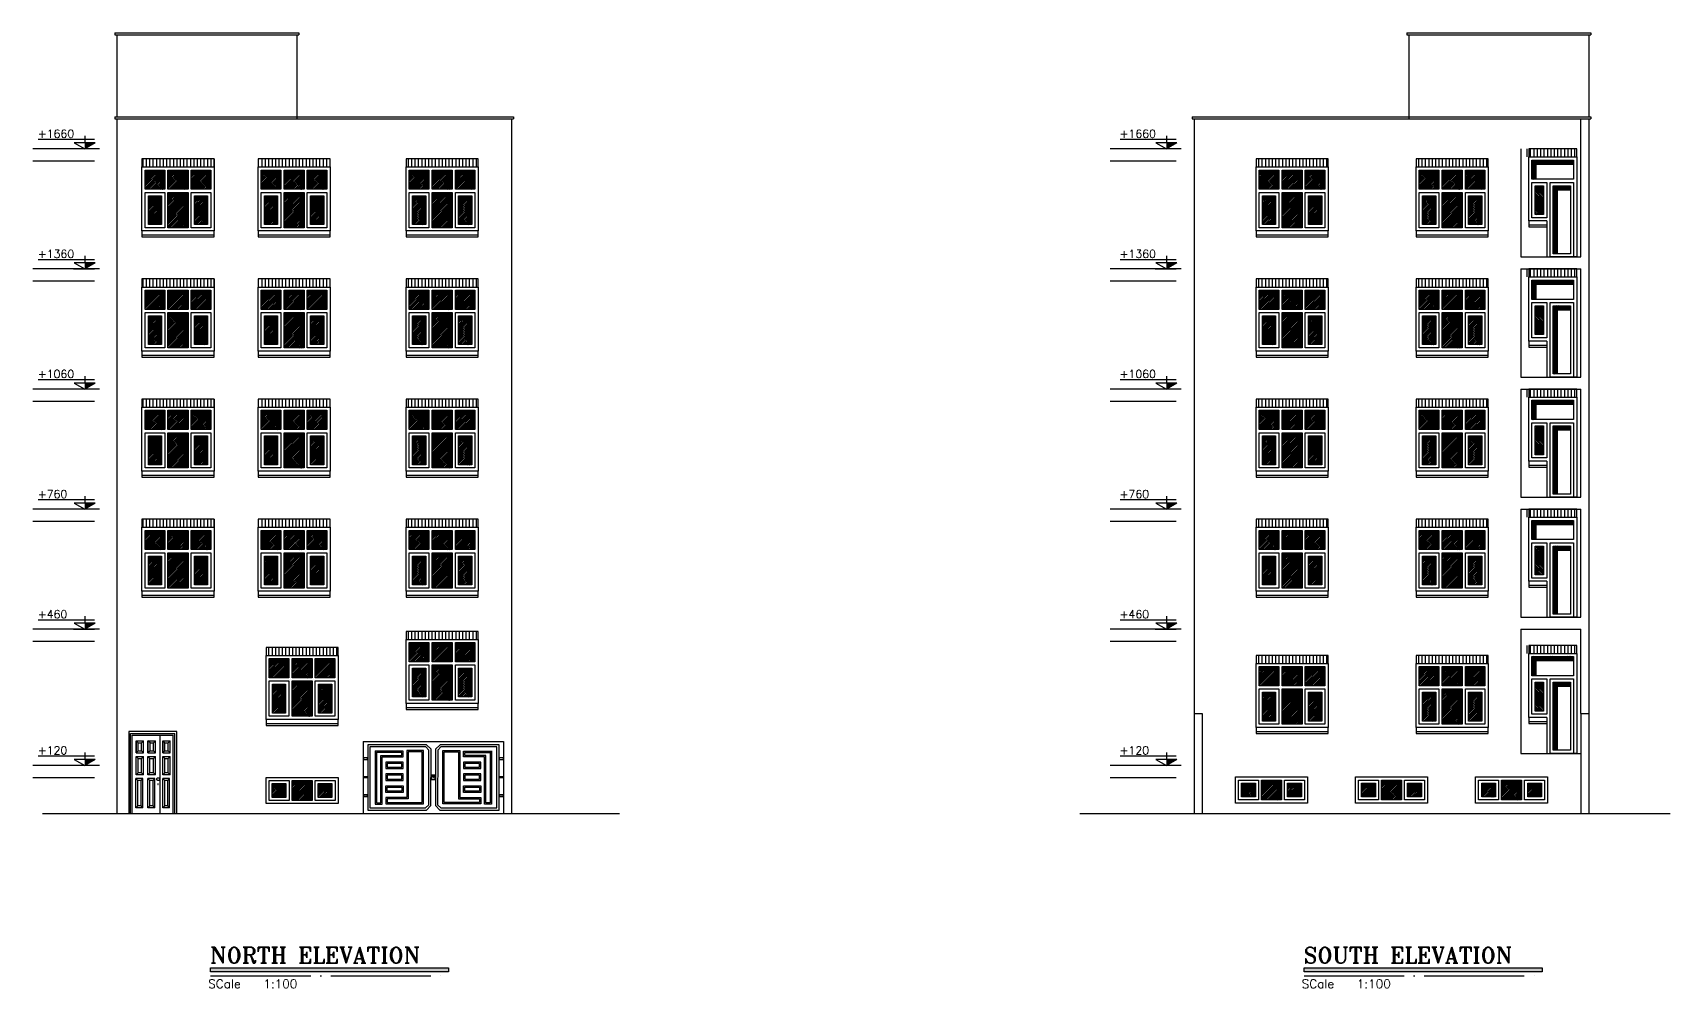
# Model space of a CAD drawing. Header units: millimetres. Extents: x 0 to 12169, y 6 to 10142.
# Drawn here: x 6737 to 10828, y 6 to 2392 of the extents above; entities that cross this region are included whole.
import ezdxf

# ---------------------------------------------------------------- set-up
doc = ezdxf.new("R2010")
doc.units = ezdxf.units.MM
doc.header["$LTSCALE"] = 50
doc.header["$MEASUREMENT"] = 0
doc.linetypes.add('AXIS', pattern=[6, 5, -0.5, 0, -0.5])
for name, color, linetype in [('1', 8, 'AXIS'), ('2', 4, 'Continuous'), ('3', 3, 'Continuous'), ('4', 136, 'Continuous'), ('DOR', 3, 'Continuous'), ('HACH', 140, 'Continuous'), ('RND', 1, 'Continuous'), ('TXT', 2, 'Continuous'), ('TXT-1', 2, 'Continuous'), ('WHT', 254, 'Continuous'), ('WSA', 251, 'Continuous')]:
    doc.layers.add(name, color=color, linetype=linetype)
doc.styles.add('ROMANT', font='romant', dxfattribs={"height": 20})
pattern_1 = [(45, (-8720.3655, -10178.957), (-2.12132034, 2.12132034), [])]

# ---------------------------------------------------------------- blocks, each defined once
blk = doc.blocks.new('W180')
at = {"layer": 'RND'}
h = blk.add_hatch(dxfattribs=at)
h.set_pattern_fill('_U', color=4, scale=8.5, angle=90, style=0, pattern_type=0)
h.set_pattern_definition([(90, (109905, -77008.286), (-8.5, 5e-16), [])])
h.paths.add_polyline_path([(2.1, 180), (-177.9, 180), (-177.9, 160), (2.1, 160)])
at = {"layer": 'WHT', "linetype": 'Continuous'}
h = blk.add_hatch(dxfattribs=at)
h.set_pattern_fill('_U', color=4, scale=3, angle=45, style=0, pattern_type=0)
h.set_pattern_definition([(45, (78528.7083, -72570.691), (-2.12132034, 2.12132034), [])])
h.paths.add_polyline_path([(-137, 82), (-164, 82), (-164, 16), (-137, 16)])
h.paths.add_polyline_path([(-129, 104), (-129, 146), (-172, 146), (-172, 104)])
h.paths.add_polyline_path([(-71, 104), (-71, 146), (-115, 146), (-115, 104)])
h.paths.add_polyline_path([(-14, 146), (-57, 146), (-57, 104), (-14, 104)])
h.paths.add_polyline_path([(-22, 82), (-49, 82), (-49, 16), (-22, 16)])
h.paths.add_polyline_path([(-71, 90), (-115, 90), (-115, 8), (-71, 8)])
at = {"layer": 'DOR', "color": 4}
for points in [[(-180, 0), (-180, 160), (0, 160), (0, 0)], [(-172, 152), (-123, 152), (-123, 104), (-172, 104)], [(-115, 152), (-65, 152), (-65, 104), (-115, 104)], [(-57, 152), (-8, 152), (-8, 104), (-57, 104)], [(-172, 96), (-123, 96), (-123, 8), (-172, 8)], [(-164, 88), (-131, 88), (-131, 16), (-164, 16)], [(-115, 96), (-65, 96), (-65, 8), (-115, 8)], [(-57, 96), (-8, 96), (-8, 8), (-57, 8)], [(-49, 88), (-16, 88), (-16, 16), (-49, 16)]]:
    blk.add_lwpolyline(points, close=True, dxfattribs=at)
at = {"layer": 'RND', "color": 4}
blk.add_line((-180, -10), (0, -10), dxfattribs=at)
for points in [[(0, 160), (0, 180), (-180, 180), (-180, 160)], [(-180, 0), (-180, -15), (0, -15), (0, 0)]]:
    blk.add_lwpolyline(points, dxfattribs=at)
at = {"layer": 'WSA', "color": 4, "const_width": 12}
for points in [[(-172, 146), (-129, 146), (-129, 104)], [(-115, 146), (-71, 146), (-71, 104)], [(-57, 146), (-14, 146), (-14, 104)], [(-164, 82), (-137, 82), (-137, 16)], [(-115, 90), (-71, 90), (-71, 8)], [(-49, 82), (-22, 82), (-22, 16)]]:
    blk.add_lwpolyline(points, dxfattribs=at)
blk = doc.blocks.new('WD121')
at = {"layer": 'RND'}
h = blk.add_hatch(dxfattribs=at)
h.set_pattern_fill('_U', color=256, scale=8.5, angle=90, style=0, pattern_type=0)
h.set_pattern_definition([(90, (25133.5, -88462.972), (-8.5, 5e-16), [])])
h.paths.add_polyline_path([(-4, 250), (-4, 270), (-124, 270), (-124, 250)])
at = {"layer": 'WHT'}
h = blk.add_hatch(dxfattribs=at)
h.set_pattern_fill('_U', color=256, scale=3, angle=45, style=0, pattern_type=0)
h.set_pattern_definition([(135, (-94153.2973, -71236.6584), (2.12132034, 2.12132034), [])])
h.paths.add_polyline_path([(-112, 194), (-106, 194), (-106, 236), (-8, 236), (-8, 242), (-112, 242)])
h.paths.add_polyline_path([(-59, 8), (-53, 8), (-53, 172), (-16, 172), (-16, 178), (-59, 178)])
h.paths.add_polyline_path([(-104, 106), (-83, 106), (-83, 178), (-104, 178)])
at = {"layer": 'DOR', "color": 0}
for p, q in [((-75, 90), (-75, 0)), ((-75, 0), (-67, 0))]:
    blk.add_line(p, q, dxfattribs=at)
blk.add_lwpolyline([(-75, 90), (-120, 90), (-120, 250), (0, 250), (0, 0), (-8, 0)], dxfattribs=at)
at = {"layer": 'DOR'}
for points in [[(-112, 242), (-8, 242), (-8, 194), (-112, 194)], [(-112, 186), (-75, 186), (-75, 98), (-112, 98)], [(-104, 178), (-83, 178), (-83, 106), (-104, 106)], [(-67, 186), (-8, 186), (-8, 0), (-67, 0)], [(-59, 178), (-16, 178), (-16, 8), (-59, 8)]]:
    blk.add_lwpolyline(points, close=True, dxfattribs=at)
at = {"layer": 'RND', "color": 44}
blk.add_line((-120, 80), (-75, 80), dxfattribs=at)
at = {"layer": 'RND'}
blk.add_lwpolyline([(0, 250), (0, 270), (-120, 270), (-120, 250)], dxfattribs=at)
at = {"layer": 'RND', "color": 44}
blk.add_lwpolyline([(-120, 90), (-120, 75), (-75, 75)], dxfattribs=at)
at = {"layer": 'WSA', "const_width": 12}
for points in [[(-8, 236), (-106, 236), (-106, 194)], [(-16, 172), (-53, 172), (-53, 8)]]:
    blk.add_lwpolyline(points, dxfattribs=at)
at = {"layer": 'WSA'}
for points in [[(-83, 178), (-104, 178), (-83, 166.2), (-96.8, 166.2)], [(-96.8, 166.2), (-104, 178), (-96.8, 106), (-104, 106)]]:
    blk.add_solid(points, dxfattribs=at)
blk = doc.blocks.new('DN120')
at = {"layer": 'DOR', "color": 1}
for p, q in [((-115.4, 0), (-115.4, 200)), ((-115.4, 200), (-4.6, 200)), ((-111.1, 195.3), (-8.9, 195.3)), ((-111.1, 0), (-111.1, 195.3)), ((-101.3, 181.2), (-101.3, 151.6)), ((-101.3, 151.6), (-101.3, 181.2)), ((-96.2, 176.2), (-101.3, 181.2)), ((-101.3, 181.2), (-82.8, 181.2)), ((-96.2, 156.6), (-96.2, 176.2)), ((-96.2, 176.2), (-87.8, 176.2)), ((-87.8, 176.2), (-82.8, 181.2)), ((-87.8, 156.6), (-87.8, 176.2)), ((-82.8, 151.6), (-82.8, 181.2)), ((-72, 151.6), (-72, 181.2)), ((-72, 181.2), (-72, 151.6)), ((-66.9, 176.2), (-72, 181.2)), ((-72, 181.2), (-53.4, 181.2)), ((-66.9, 156.6), (-66.9, 176.2)), ((-66.9, 176.2), (-58.4, 176.2)), ((-58.4, 176.2), (-53.4, 181.2)), ((-58.4, 156.6), (-58.4, 176.2)), ((-53.4, 151.6), (-53.4, 181.2)), ((-41.5, 0), (-41.5, 195.3)), ((-35.3, 151.6), (-35.3, 181.2)), ((-35.3, 181.2), (-35.3, 151.6)), ((-35.3, 181.2), (-16.8, 181.2)), ((-30.2, 176.2), (-35.3, 181.2)), ((-30.2, 156.6), (-30.2, 176.2)), ((-30.2, 176.2), (-21.8, 176.2)), ((-21.8, 176.2), (-16.8, 181.2)), ((-21.8, 156.6), (-21.8, 176.2)), ((-16.8, 151.6), (-16.8, 181.2)), ((-8.9, 0), (-8.9, 195.3)), ((-4.6, 0), (-4.6, 200)), ((-96.2, 156.6), (-101.3, 151.6)), ((-101.3, 151.6), (-82.8, 151.6)), ((-101.3, 96.9), (-101.3, 142.2)), ((-101.3, 142.2), (-96.3, 137.2)), ((-101.3, 142.2), (-82.8, 142.2)), ((-96.3, 101.9), (-96.3, 137.2)), ((-96.3, 137.2), (-87.8, 137.2)), ((-96.2, 156.6), (-87.8, 156.6)), ((-87.8, 156.6), (-82.8, 151.6)), ((-87.8, 137.2), (-82.8, 142.2)), ((-87.8, 101.9), (-87.8, 137.2)), ((-82.8, 96.9), (-82.8, 142.2)), ((-66.9, 156.6), (-72, 151.6)), ((-72, 151.6), (-53.4, 151.6)), ((-72, 96.9), (-72, 142.2)), ((-72, 142.2), (-67, 137.2)), ((-72, 142.2), (-53.4, 142.2)), ((-67, 101.9), (-67, 137.2)), ((-67, 137.2), (-58.4, 137.2)), ((-66.9, 156.6), (-58.4, 156.6)), ((-58.4, 156.6), (-53.4, 151.6)), ((-58.4, 137.2), (-53.4, 142.2)), ((-58.4, 101.9), (-58.4, 137.2)), ((-53.4, 96.9), (-53.4, 142.2)), ((-30.2, 156.6), (-35.3, 151.6)), ((-35.3, 151.6), (-16.8, 151.6)), ((-35.3, 96.9), (-35.3, 142.2)), ((-35.3, 142.2), (-16.8, 142.2)), ((-35.3, 142.2), (-30.3, 137.2)), ((-30.3, 101.9), (-30.3, 137.2)), ((-30.3, 137.2), (-21.8, 137.2)), ((-30.2, 156.6), (-21.8, 156.6)), ((-21.8, 156.6), (-16.8, 151.6)), ((-21.8, 137.2), (-16.8, 142.2)), ((-21.8, 101.9), (-21.8, 137.2)), ((-16.8, 96.9), (-16.8, 142.2)), ((-102.1, 14.1), (-102.1, 87.5)), ((-97.1, 82.5), (-102.1, 87.5)), ((-84.8, 87.5), (-102.1, 87.5)), ((-101.3, 96.9), (-96.3, 101.9)), ((-82.8, 96.9), (-101.3, 96.9)), ((-97.1, 19.1), (-97.1, 82.5)), ((-89.1, 82.5), (-97.1, 82.5)), ((-87.8, 101.9), (-96.3, 101.9)), ((-89.1, 82.5), (-84.8, 87.5)), ((-89.1, 19.1), (-89.1, 82.5)), ((-87.8, 101.9), (-82.8, 96.9)), ((-84.8, 14.1), (-84.8, 87.5)), ((-72, 96.9), (-67, 101.9)), ((-53.4, 96.9), (-72, 96.9)), ((-72, 14.1), (-72, 87.5)), ((-67, 82.5), (-72, 87.5)), ((-54.7, 87.5), (-72, 87.5)), ((-58.4, 101.9), (-67, 101.9)), ((-67, 19.1), (-67, 82.5)), ((-59, 82.5), (-67, 82.5)), ((-59, 82.5), (-54.7, 87.5)), ((-59, 19.1), (-59, 82.5)), ((-58.4, 101.9), (-53.4, 96.9)), ((-54.7, 14.1), (-54.7, 87.5)), ((-35.3, 96.9), (-30.3, 101.9)), ((-16.8, 96.9), (-35.3, 96.9)), ((-35.3, 14.1), (-35.3, 87.5)), ((-30.3, 82.5), (-35.3, 87.5)), ((-18, 87.5), (-35.3, 87.5)), ((-21.8, 101.9), (-30.3, 101.9)), ((-30.3, 19.1), (-30.3, 82.5)), ((-22.3, 82.5), (-30.3, 82.5)), ((-22.3, 82.5), (-18, 87.5)), ((-22.3, 19.1), (-22.3, 82.5)), ((-21.8, 101.9), (-16.8, 96.9)), ((-18, 14.1), (-18, 87.5)), ((-102.1, 14.1), (-97.1, 19.1)), ((-84.8, 14.1), (-102.1, 14.1)), ((-89.1, 19.1), (-97.1, 19.1)), ((-84.8, 14.1), (-89.1, 19.1)), ((-72, 14.1), (-67, 19.1)), ((-54.7, 14.1), (-72, 14.1)), ((-59, 19.1), (-67, 19.1)), ((-54.7, 14.1), (-59, 19.1)), ((-35.3, 14.1), (-30.3, 19.1)), ((-18, 14.1), (-35.3, 14.1)), ((-22.3, 19.1), (-30.3, 19.1)), ((-18, 14.1), (-22.3, 19.1))]:
    blk.add_line(p, q, dxfattribs=at)
at = {"layer": 'DOR', "color": 0}
blk.add_lwpolyline([(0, 205), (-120, 205), (-120, 0), (0, 0)], close=True, dxfattribs=at)
at = {"layer": 'DOR', "color": 1, "extrusion": (0, 0, -1), "flags": 128}
blk.add_lwpolyline([(46.5, 89.3), (45.8, 89.3), (45.2, 89.1), (44.7, 88.8), (44.2, 88.3), (43.8, 87.8), (43.4, 87.2), (43.2, 86.6), (43.1, 85.9), (43.2, 85.2), (43.3, 84.5), (43.6, 83.9), (44, 83.3), (44.4, 82.9), (44.9, 82.5), (45.5, 82.2), (46.2, 82.1), (46.8, 82.1), (47.4, 82.2), (48, 82.5), (48.6, 82.9), (49, 83.3), (49.4, 83.9), (49.6, 84.5), (49.8, 85.2), (49.8, 85.9), (49.7, 86.6), (49.5, 87.2), (49.2, 87.8), (48.8, 88.3), (48.3, 88.8), (47.7, 89.1), (47.1, 89.3)], close=True, dxfattribs=at)
at = {"layer": 'DOR', "color": 1, "flags": 128}
for points in [[(-46.4, 73.1), (-46.4, 73.2), (-46.5, 73.3), (-46.5, 73.4), (-46.6, 73.5), (-46.7, 73.6), (-46.7, 73.6), (-46.8, 73.7), (-47, 73.7), (-47.1, 73.7), (-47.2, 73.7), (-47.3, 73.6), (-47.4, 73.6), (-47.4, 73.5), (-47.5, 73.4), (-47.5, 73.3), (-47.6, 73.2), (-47.6, 73.1)], [(-47.6, 73.1), (-47.6, 73), (-47.5, 72.9), (-47.5, 72.8), (-47.4, 72.7), (-47.4, 72.6), (-47.3, 72.5), (-47.2, 72.5), (-47.1, 72.5), (-47, 72.5), (-46.8, 72.5), (-46.7, 72.5), (-46.7, 72.6), (-46.6, 72.7), (-46.5, 72.8), (-46.5, 72.9), (-46.4, 73), (-46.4, 73.1)]]:
    blk.add_lwpolyline(points, dxfattribs=at)
blk = doc.blocks.new('WB180')
at = {"layer": 'WHT', "linetype": 'Continuous'}
h = blk.add_hatch(dxfattribs=at)
h.set_pattern_fill('_U', color=256, scale=3, angle=45, style=0, pattern_type=0)
h.set_pattern_definition(pattern_1)
h.paths.add_polyline_path([(-136.4, 15.3), (-136.4, 43.6), (-164.7, 43.6), (-164.7, 15.3)])
h = blk.add_hatch(dxfattribs=at)
h.set_pattern_fill('_U', color=256, scale=3, angle=45, style=0, pattern_type=0)
h.set_pattern_definition(pattern_1)
h.paths.add_polyline_path([(-114.9, 7.7), (-71.1, 7.7), (-71.2, 51.4), (-114.9, 51.4)])
h.paths.add_polyline_path([(-49.8, 15.3), (-21.5, 15.3), (-21.5, 43.6), (-49.8, 43.6)])
at = {"layer": 'DOR'}
for points in [[(0, 0), (-180, 0), (-180, 65.1), (0, 65.1)], [(-172.3, 7.7), (-172.3, 57.4), (-122.6, 57.4), (-122.6, 7.7)], [(-164.7, 15.3), (-164.7, 49.8), (-130.2, 49.8), (-130.2, 15.3)], [(-114.9, 7.7), (-114.9, 57.4), (-65.1, 57.4), (-65.1, 7.7)], [(-57.4, 7.7), (-57.4, 57.4), (-7.7, 57.4), (-7.7, 7.7)], [(-49.8, 15.3), (-49.8, 49.8), (-15.3, 49.8), (-15.3, 15.3)]]:
    blk.add_lwpolyline(points, close=True, dxfattribs=at)
at = {"layer": 'WSA', "const_width": 12}
for points in [[(-164.7, 43.6), (-136.4, 43.6), (-136.4, 15.4)], [(-114.9, 51.4), (-71.2, 51.4), (-71.1, 7.7)], [(-49.7, 43.6), (-21.5, 43.6), (-21.5, 15.4)]]:
    blk.add_lwpolyline(points, dxfattribs=at)

msp = doc.modelspace()

# ---------------------------------------------------------------- hatches: boundary and pattern name
at = {"layer": 'HACH'}
for points in [[(7181.31071, 56.71113), (7775.88528, 56.71113), (7775.88528, 46.71113), (7181.31071, 46.71113)], [(9913.38632, 56.71113), (10507.96089, 56.71113), (10507.96089, 46.71113), (9913.38632, 46.71113)]]:
    msp.add_hatch(color=256, dxfattribs=at).paths.add_polyline_path(points)

# ---------------------------------------------------------------- linework, layer by layer
for p, q in [((9638.83364, 692.14598), (9638.83364, 442.14598)), ((9638.83364, 692.14598), (9658.83364, 692.14598)), ((9658.83364, 692.14598), (9658.83364, 442.14598)), ((10604.83364, 692.14598), (10604.83364, 442.14598)), ((10604.83364, 692.14598), (10624.83364, 692.14598)), ((10624.83364, 692.14598), (10624.83364, 442.14598)), ((6761.25979, 442.14598), (8202.98087, 442.14598)), ((9353.47889, 442.14598), (10828.28833, 442.14598)), ((10624.83364, 442.14598), (10706.26109, 442.14598))]:
    msp.add_line(p, q)
at = {"layer": '1'}
for p, q in [((7181.31071, 36.71113), (7775.88528, 36.71113)), ((9913.38632, 36.71113), (10507.96089, 36.71113))]:
    msp.add_line(p, q, dxfattribs=at)
at = {"layer": '2'}
for p, q in [((6941.74735, 2392.14598), (7401.74735, 2392.14598)), ((6941.74735, 2392.14598), (6941.74735, 2387.14598)), ((6941.74735, 2387.14598), (7401.74735, 2387.14598)), ((7401.74735, 2392.14598), (7401.74735, 2387.14598)), ((10169.83364, 2392.14598), (10629.83364, 2392.14598)), ((10169.83364, 2392.14598), (10169.83364, 2387.14598)), ((10169.83364, 2387.14598), (10629.83364, 2387.14598)), ((10629.83364, 2392.14598), (10629.83364, 2387.14598)), ((6941.74735, 2182.14598), (7937.74735, 2182.14598)), ((6941.74735, 2182.14598), (6941.74735, 2177.14598)), ((6941.74735, 2177.14598), (7937.74735, 2177.14598)), ((7937.74735, 2182.14598), (7937.74735, 2177.14598)), ((9633.83364, 2182.14598), (10629.83364, 2182.14598)), ((9633.83364, 2182.14598), (9633.83364, 2177.14598)), ((9633.83364, 2177.14598), (10629.83364, 2177.14598)), ((10629.83364, 2182.14598), (10629.83364, 2177.14598)), ((6866.65825, 2134.80142), (6866.65825, 2117.30142)), ((9569.53814, 2134.80142), (9569.53814, 2117.30142)), ((6903.65937, 2102.14598), (6736.83045, 2102.14598)), ((6891.19987, 2125.40969), (6750.61083, 2125.40969)), ((6891.19987, 2101.97974), (6838.69987, 2101.97974)), ((6840.40825, 2117.30142), (6866.65825, 2102.14598)), ((6892.90825, 2117.30142), (6840.40825, 2117.30142)), ((6892.90825, 2117.30142), (6866.65825, 2102.14598)), ((9606.53926, 2102.14598), (9429.0771, 2102.14598)), ((9594.07976, 2125.40969), (9453.49071, 2125.40969)), ((9594.07976, 2101.97974), (9541.57976, 2101.97974)), ((9595.78814, 2117.30142), (9543.28814, 2117.30142)), ((9543.28814, 2117.30142), (9569.53814, 2102.14598)), ((9595.78814, 2117.30142), (9569.53814, 2102.14598)), ((6736.83045, 2072.31222), (6891.19987, 2072.31222)), ((9429.0771, 2072.31222), (9594.07976, 2072.31222)), ((6903.65937, 1802.14598), (6736.83045, 1802.14598)), ((6891.19987, 1825.40969), (6750.61083, 1825.40969)), ((6891.19987, 1801.97974), (6838.69987, 1801.97974)), ((6892.90825, 1817.30142), (6840.40825, 1817.30142)), ((6840.40825, 1817.30142), (6866.65825, 1802.14598)), ((6866.65825, 1834.80142), (6866.65825, 1817.30142)), ((6892.90825, 1817.30142), (6866.65825, 1802.14598)), ((9606.53926, 1802.14598), (9429.0771, 1802.14598)), ((9594.07976, 1825.40969), (9453.49071, 1825.40969)), ((9594.07976, 1801.97974), (9541.57976, 1801.97974)), ((9543.28814, 1817.30142), (9569.53814, 1802.14598)), ((9595.78814, 1817.30142), (9543.28814, 1817.30142)), ((9569.53814, 1834.80142), (9569.53814, 1817.30142)), ((9595.78814, 1817.30142), (9569.53814, 1802.14598)), ((6736.83045, 1772.31222), (6891.19987, 1772.31222)), ((9429.0771, 1772.31222), (9594.07976, 1772.31222)), ((6891.19987, 1525.40969), (6750.61083, 1525.40969)), ((6892.90825, 1517.30142), (6840.40825, 1517.30142)), ((6840.40825, 1517.30142), (6866.65825, 1502.14598)), ((6866.65825, 1534.80142), (6866.65825, 1517.30142)), ((6892.90825, 1517.30142), (6866.65825, 1502.14598)), ((9594.07976, 1525.40969), (9453.49071, 1525.40969)), ((9543.28814, 1517.30142), (9569.53814, 1502.14598)), ((9595.78814, 1517.30142), (9543.28814, 1517.30142)), ((9569.53814, 1534.80142), (9569.53814, 1517.30142)), ((9595.78814, 1517.30142), (9569.53814, 1502.14598)), ((6903.65937, 1502.14598), (6736.83045, 1502.14598)), ((6891.19987, 1501.97974), (6838.69987, 1501.97974)), ((9606.53926, 1502.14598), (9429.0771, 1502.14598)), ((9594.07976, 1501.97974), (9541.57976, 1501.97974)), ((6736.83045, 1472.31222), (6891.19987, 1472.31222)), ((9429.0771, 1472.31222), (9594.07976, 1472.31222)), ((6866.65825, 1234.80142), (6866.65825, 1217.30142)), ((9569.53814, 1234.80142), (9569.53814, 1217.30142)), ((6903.65937, 1202.14598), (6736.83045, 1202.14598)), ((6891.19987, 1225.40969), (6750.61083, 1225.40969)), ((6891.19987, 1201.97974), (6838.69987, 1201.97974)), ((6840.40825, 1217.30142), (6866.65825, 1202.14598)), ((6892.90825, 1217.30142), (6840.40825, 1217.30142)), ((6892.90825, 1217.30142), (6866.65825, 1202.14598)), ((9606.53926, 1202.14598), (9429.0771, 1202.14598)), ((9594.07976, 1225.40969), (9453.49071, 1225.40969)), ((9594.07976, 1201.97974), (9541.57976, 1201.97974)), ((9595.78814, 1217.30142), (9543.28814, 1217.30142)), ((9543.28814, 1217.30142), (9569.53814, 1202.14598)), ((9595.78814, 1217.30142), (9569.53814, 1202.14598)), ((6736.83045, 1172.31222), (6891.19987, 1172.31222)), ((9429.0771, 1172.31222), (9594.07976, 1172.31222)), ((6903.65937, 902.14598), (6736.83045, 902.14598)), ((6891.19987, 925.40969), (6750.61083, 925.40969)), ((6891.19987, 901.97974), (6838.69987, 901.97974)), ((6892.90825, 917.30142), (6840.40825, 917.30142)), ((6840.40825, 917.30142), (6866.65825, 902.14598)), ((6866.65825, 934.80142), (6866.65825, 917.30142)), ((6892.90825, 917.30142), (6866.65825, 902.14598)), ((9606.53926, 902.14598), (9429.0771, 902.14598)), ((9594.07976, 925.40969), (9453.49071, 925.40969)), ((9594.07976, 901.97974), (9541.57976, 901.97974)), ((9543.28814, 917.30142), (9569.53814, 902.14598)), ((9595.78814, 917.30142), (9543.28814, 917.30142)), ((9569.53814, 934.80142), (9569.53814, 917.30142)), ((9595.78814, 917.30142), (9569.53814, 902.14598)), ((6736.83045, 872.31222), (6891.19987, 872.31222)), ((9429.0771, 872.31222), (9594.07976, 872.31222)), ((7912.74735, 622.14598), (7912.74735, 442.14598)), ((6891.19987, 585.40969), (6750.61083, 585.40969)), ((6840.40825, 577.30142), (6866.65825, 562.14598)), ((6892.90825, 577.30142), (6840.40825, 577.30142)), ((6866.65825, 594.80142), (6866.65825, 577.30142)), ((6892.90825, 577.30142), (6866.65825, 562.14598)), ((9594.07976, 585.40969), (9453.49071, 585.40969)), ((9595.78814, 577.30142), (9543.28814, 577.30142)), ((9543.28814, 577.30142), (9569.53814, 562.14598)), ((9569.53814, 594.80142), (9569.53814, 577.30142)), ((9595.78814, 577.30142), (9569.53814, 562.14598)), ((6903.65937, 562.14598), (6736.83045, 562.14598)), ((6736.83045, 532.31222), (6891.19987, 532.31222)), ((6891.19987, 561.97974), (6838.69987, 561.97974)), ((9606.53926, 562.14598), (9429.0771, 562.14598)), ((9429.0771, 532.31222), (9594.07976, 532.31222)), ((9594.07976, 561.97974), (9541.57976, 561.97974))]:
    msp.add_line(p, q, dxfattribs=at)
for points in [[(6892.90825, 2117.30142), (6866.65825, 2117.30142), (6866.65825, 2102.14598)], [(9595.78814, 2117.30142), (9569.53814, 2117.30142), (9569.53814, 2102.14598)], [(6892.90825, 1817.30142), (6866.65825, 1817.30142), (6866.65825, 1802.14598)], [(9595.78814, 1817.30142), (9569.53814, 1817.30142), (9569.53814, 1802.14598)], [(6892.90825, 1517.30142), (6866.65825, 1517.30142), (6866.65825, 1502.14598)], [(9595.78814, 1517.30142), (9569.53814, 1517.30142), (9569.53814, 1502.14598)], [(6892.90825, 1217.30142), (6866.65825, 1217.30142), (6866.65825, 1202.14598)], [(9595.78814, 1217.30142), (9569.53814, 1217.30142), (9569.53814, 1202.14598)], [(6892.90825, 917.30142), (6866.65825, 917.30142), (6866.65825, 902.14598)], [(9595.78814, 917.30142), (9569.53814, 917.30142), (9569.53814, 902.14598)], [(6892.90825, 577.30142), (6866.65825, 577.30142), (6866.65825, 562.14598)], [(9595.78814, 577.30142), (9569.53814, 577.30142), (9569.53814, 562.14598)]]:
    msp.add_solid(points, dxfattribs=at)
at = {"layer": '3'}
for p, q in [((6946.74735, 2387.14598), (6946.74735, 2182.14598)), ((7396.74735, 2387.14598), (7396.74735, 2177.14598)), ((10174.83364, 2387.14598), (10174.83364, 2177.14598)), ((10624.83364, 2387.14598), (10624.83364, 2182.14598))]:
    msp.add_line(p, q, dxfattribs=at)
at = {"layer": '4'}
for p, q in [((6946.74735, 2177.14598), (6946.74735, 442.14598)), ((7932.74735, 2177.14598), (7932.74735, 442.14598)), ((9638.83364, 2177.14598), (9638.83364, 692.14598)), ((10604.83364, 1832.14598), (10604.83364, 2177.14598)), ((10624.83364, 2177.14598), (10624.83364, 692.14598)), ((10454.83364, 2102.14598), (10454.83364, 1832.14598)), ((10454.83364, 1832.14598), (10604.83364, 1832.14598)), ((10454.83364, 1802.14598), (10454.83364, 1532.14598)), ((10454.83364, 1802.14598), (10604.83364, 1802.14598)), ((10604.83364, 1532.14598), (10604.83364, 1802.14598)), ((10454.83364, 1532.14598), (10604.83364, 1532.14598)), ((10454.83364, 1502.14598), (10454.83364, 1232.14598)), ((10454.83364, 1502.14598), (10604.83364, 1502.14598)), ((10604.83364, 1232.14598), (10604.83364, 1502.14598)), ((10454.83364, 1232.14598), (10604.83364, 1232.14598)), ((10454.83364, 1202.14598), (10454.83364, 932.14598)), ((10454.83364, 1202.14598), (10604.83364, 1202.14598)), ((10604.83364, 932.14598), (10604.83364, 1202.14598)), ((10454.83364, 932.14598), (10604.83364, 932.14598)), ((10454.83364, 902.14598), (10454.83364, 592.14598)), ((10454.83364, 902.14598), (10604.83364, 902.14598)), ((10604.83364, 692.14598), (10604.83364, 902.14598)), ((10454.83364, 592.14598), (10604.83364, 592.14598))]:
    msp.add_line(p, q, dxfattribs=at)
at = {"layer": 'DOR'}
for p, q in [((7562.74735, 622.14598), (7912.74735, 622.14598)), ((7562.74735, 622.14598), (7562.74735, 442.14598)), ((7720.87655, 613.90631), (7573.83344, 613.90631)), ((7573.83344, 613.90631), (7573.83344, 450.74812)), ((7720.87655, 613.90631), (7732.04148, 602.7144)), ((7754.45243, 613.90631), (7743.23346, 602.7144)), ((7902.02309, 613.90631), (7754.45243, 613.90631)), ((7902.02309, 450.74812), (7902.02309, 613.90631)), ((7718.62463, 608.31034), (7579.42942, 608.31034)), ((7579.42942, 608.31034), (7579.42942, 456.3441)), ((7591.99305, 598.33215), (7591.99305, 465.46085)), ((7662.34566, 598.11845), (7591.99305, 598.11845)), ((7595.35063, 594.97456), (7595.35063, 468.81844)), ((7658.98807, 594.76087), (7595.35063, 594.76087)), ((7606.90362, 468.81844), (7606.90362, 586.72893)), ((7606.90362, 586.72893), (7658.98807, 586.72893)), ((7610.26121, 598.11845), (7610.26121, 598.33215)), ((7610.26121, 465.46085), (7610.26121, 583.37135)), ((7610.26121, 583.37135), (7662.34566, 583.37135)), ((7658.98807, 586.72893), (7658.98807, 594.76087)), ((7662.34566, 583.37135), (7662.34566, 598.11845)), ((7713.3487, 599.19358), (7671.14689, 599.19358)), ((7671.14689, 599.19358), (7671.14689, 481.89522)), ((7709.99112, 595.836), (7674.50448, 595.836)), ((7674.50448, 595.836), (7674.50448, 478.53764)), ((7709.99112, 469.67987), (7709.99112, 595.836)), ((7713.3487, 466.32229), (7713.3487, 599.19358)), ((7726.44008, 600.476), (7718.62463, 608.31034)), ((7726.07258, 464.17844), (7726.44008, 600.476)), ((7731.66317, 461.94004), (7732.04148, 602.7144)), ((7743.23346, 602.7144), (7742.85515, 461.94004)), ((7748.82405, 600.476), (7748.45655, 464.17844)), ((7756.67733, 608.31034), (7748.82405, 600.476)), ((7896.42712, 608.31034), (7756.67733, 608.31034)), ((7761.54793, 466.32229), (7761.54793, 599.19358)), ((7761.54793, 599.19358), (7804.27334, 599.19358)), ((7764.90552, 469.67987), (7764.90552, 595.836)), ((7764.90552, 595.836), (7800.91576, 595.836)), ((7800.91576, 595.836), (7800.91576, 478.53764)), ((7804.27334, 599.19358), (7804.27334, 481.89522)), ((7813.07457, 583.37135), (7813.07457, 598.11845)), ((7813.07457, 598.11845), (7883.42718, 598.11845)), ((7865.15903, 583.37135), (7813.07457, 583.37135)), ((7816.43216, 594.76087), (7880.0696, 594.76087)), ((7816.43216, 586.72893), (7816.43216, 594.76087)), ((7868.51661, 586.72893), (7816.43216, 586.72893)), ((7865.15903, 598.11845), (7865.15903, 598.33215)), ((7865.15903, 465.46085), (7865.15903, 583.37135)), ((7868.51661, 468.81844), (7868.51661, 586.72893)), ((7880.0696, 594.97456), (7880.0696, 468.81844)), ((7883.42718, 598.33215), (7883.42718, 465.46085)), ((7896.42712, 456.3441), (7896.42712, 608.31034)), ((7731.99867, 538.13931), (7743.19062, 538.13931)), ((7731.99867, 527.26255), (7743.19062, 527.26255)), ((7573.83344, 450.74812), (7720.4442, 450.74812)), ((7579.42942, 456.3441), (7718.2193, 456.3441)), ((7591.99305, 465.46085), (7610.26121, 465.46085)), ((7595.35063, 468.81844), (7606.90362, 468.81844)), ((7619.06244, 481.89522), (7619.06244, 466.53598)), ((7671.14689, 481.89522), (7619.06244, 481.89522)), ((7619.06244, 466.53598), (7713.3487, 466.53598)), ((7622.42002, 478.53764), (7622.42002, 469.89357)), ((7674.50448, 478.53764), (7622.42002, 478.53764)), ((7622.42002, 469.89357), (7709.99112, 469.89357)), ((7671.14689, 466.53598), (7671.14689, 466.32229)), ((7726.07258, 464.17844), (7718.2193, 456.3441)), ((7731.66317, 461.94004), (7720.4442, 450.74812)), ((7742.85515, 461.94004), (7754.02008, 450.74812)), ((7748.45655, 464.17844), (7756.272, 456.3441)), ((7754.02008, 450.74812), (7902.02309, 450.74812)), ((7756.272, 456.3441), (7896.42712, 456.3441)), ((7856.35779, 466.53598), (7761.54793, 466.53598)), ((7853.00021, 469.89357), (7764.90552, 469.89357)), ((7800.91576, 478.53764), (7853.00021, 478.53764)), ((7804.27334, 481.89522), (7856.35779, 481.89522)), ((7804.27334, 466.53598), (7804.27334, 466.32229)), ((7853.00021, 478.53764), (7853.00021, 469.89357)), ((7856.35779, 481.89522), (7856.35779, 466.53598)), ((7883.42718, 465.46085), (7865.15903, 465.46085)), ((7880.0696, 468.81844), (7868.51661, 468.81844))]:
    msp.add_line(p, q, dxfattribs=at)
for points in [[(7562.74735, 581.03682), (7562.74735, 576.93977), (7573.75103, 576.93977), (7573.75103, 581.03682)], [(7562.97119, 580.81298), (7562.97119, 577.1636), (7573.52719, 577.1636), (7573.52719, 580.81298)], [(7902.11866, 581.03682), (7902.11866, 576.93977), (7913.12234, 576.93977), (7913.12234, 581.03682)], [(7902.3425, 580.81298), (7902.3425, 577.1636), (7912.8985, 577.1636), (7912.8985, 580.81298)], [(7562.74735, 533.69498), (7562.74735, 532.04641), (7573.75103, 532.04641), (7573.75103, 533.69498)], [(7562.97119, 533.47114), (7562.97119, 532.27025), (7573.52719, 532.27025), (7573.52719, 533.47114)], [(7619.06244, 570.39502), (7619.06244, 554.42367), (7662.34566, 554.42367), (7662.34566, 570.39502)], [(7619.06244, 541.23107), (7619.06244, 524.64761), (7662.34566, 524.64761), (7662.34566, 541.23107)], [(7622.42002, 567.03744), (7622.42002, 557.78126), (7658.98807, 557.78126), (7658.98807, 567.03744)], [(7622.42002, 537.87348), (7622.42002, 528.00519), (7658.98807, 528.00519), (7658.98807, 537.87348)], [(7732.50431, 537.77568), (7732.50431, 527.75327), (7742.7212, 527.75327), (7742.7212, 537.77568)], [(7737.47909, 532.60526), (7737.47909, 533.36363), (7738.10218, 533.36363), (7738.10218, 532.60526)], [(7812.94871, 570.39502), (7812.94871, 554.42367), (7856.23193, 554.42367), (7856.23193, 570.39502)], [(7812.94871, 541.23107), (7812.94871, 524.64761), (7856.23193, 524.64761), (7856.23193, 541.23107)], [(7816.30629, 567.03744), (7816.30629, 557.78126), (7852.87434, 557.78126), (7852.87434, 567.03744)], [(7816.30629, 537.87348), (7816.30629, 528.00519), (7852.87434, 528.00519), (7852.87434, 537.87348)], [(7902.11866, 533.69498), (7902.11866, 532.04641), (7913.12234, 532.04641), (7913.12234, 533.69498)], [(7902.3425, 533.47114), (7902.3425, 532.27025), (7912.8985, 532.27025), (7912.8985, 533.47114)], [(7619.06244, 494.87155), (7619.06244, 511.45501), (7662.34566, 511.45501), (7662.34566, 494.87155)], [(7622.42002, 498.22913), (7622.42002, 508.09742), (7658.98807, 508.09742), (7658.98807, 498.22913)], [(7812.94871, 494.87155), (7812.94871, 511.45501), (7856.23193, 511.45501), (7856.23193, 494.87155)], [(7816.30629, 498.22913), (7816.30629, 508.09742), (7852.87434, 508.09742), (7852.87434, 498.22913)], [(7562.74735, 488.55216), (7562.74735, 484.45511), (7573.75103, 484.45511), (7573.75103, 488.55216)], [(7562.97119, 488.32832), (7562.97119, 484.67895), (7573.52719, 484.67895), (7573.52719, 488.32832)], [(7902.11866, 488.55216), (7902.11866, 484.45511), (7913.12234, 484.45511), (7913.12234, 488.55216)], [(7902.3425, 488.32832), (7902.3425, 484.67895), (7912.8985, 484.67895), (7912.8985, 488.32832)]]:
    msp.add_lwpolyline(points, close=True, dxfattribs=at)
msp.add_circle((7737.74613, 534.16421), 2.04729, dxfattribs=at)
at = {"layer": 'HACH'}
for points in [[(7181.31071, 56.71113), (7775.88528, 56.71113), (7775.88528, 46.71113), (7181.31071, 46.71113)], [(9913.38632, 56.71113), (10507.96089, 56.71113), (10507.96089, 46.71113), (9913.38632, 46.71113)]]:
    msp.add_lwpolyline(points, close=True, dxfattribs=at)

# ---------------------------------------------------------------- block references
at = {"layer": 'DOR'}
for name, p in [('WD121', (10594.83364, 1832.14598)), ('W180', (7189.74735, 1897.14598)), ('W180', (7479.74735, 1897.14598)), ('W180', (7849.74735, 1897.14598)), ('W180', (9973.33364, 1897.14598)), ('W180', (10373.33364, 1897.14598)), ('WD121', (10594.83364, 1532.14598)), ('W180', (7189.74735, 1597.14598)), ('W180', (7479.74735, 1597.14598)), ('W180', (7849.74735, 1597.14598)), ('W180', (9973.33364, 1597.14598)), ('W180', (10373.33364, 1597.14598)), ('W180', (7189.74735, 1297.14598)), ('W180', (7479.74735, 1297.14598)), ('W180', (7849.74735, 1297.14598)), ('W180', (9973.33364, 1297.14598)), ('W180', (10373.33364, 1297.14598)), ('WD121', (10594.83364, 1232.14598)), ('WD121', (10594.83364, 932.14598)), ('W180', (7189.74735, 997.14598)), ('W180', (7479.74735, 997.14598)), ('W180', (7849.74735, 997.14598)), ('W180', (9973.33364, 997.14598)), ('W180', (10373.33364, 997.14598)), ('W180', (7849.74735, 717.14598)), ('WD121', (10594.83364, 592.14598)), ('W180', (7499.74735, 677.14598)), ('W180', (9973.33364, 657.14598)), ('W180', (10373.33364, 657.14598)), ('DN120', (7096.74735, 442.14598)), ('WB180', (7499.74735, 467.0396)), ('WB180', (9921.83364, 468.27761)), ('WB180', (10221.83364, 468.27761)), ('WB180', (10521.83364, 468.27761))]:
    msp.add_blockref(name, p, dxfattribs=at)

# ---------------------------------------------------------------- texts
at = {"layer": '3', "style": 'ROMANT'}
for s, p in [('+1660', (6749.44446, 2129.90596)), ('+1660', (9452.32435, 2129.90596)), ('+1360', (6749.44446, 1829.90596)), ('+1360', (9452.32435, 1829.90596)), ('+1060', (6749.44446, 1529.90596)), ('+1060', (9452.32435, 1529.90596)), ('+760', (6749.44446, 1229.90596)), ('+760', (9452.32435, 1229.90596)), ('+460', (6749.44446, 929.90596)), ('+460', (9452.32435, 929.90596)), ('+120', (6749.44446, 589.90596)), ('+120', (9452.32435, 589.90596))]:
    msp.add_text(s, height=20, dxfattribs=at).set_placement(p)
at = {"layer": 'TXT', "style": 'ROMANT'}
for s, p in [('NORTH ELEVATION', (7180.14821, 68.06793)), ('SOUTH ELEVATION', (9912.22382, 68.06793))]:
    msp.add_text(s, height=40, dxfattribs=at).set_placement(p)
at = {"layer": 'TXT-1', "color": 125, "linetype": 'Continuous', "style": 'ROMANT'}
for p in [(7175.29729, 5.73846), (9907.3729, 5.73846)]:
    msp.add_text('SCale   1:100', height=22.05, dxfattribs=at).set_placement(p)

doc.saveas('drawing.dxf')
